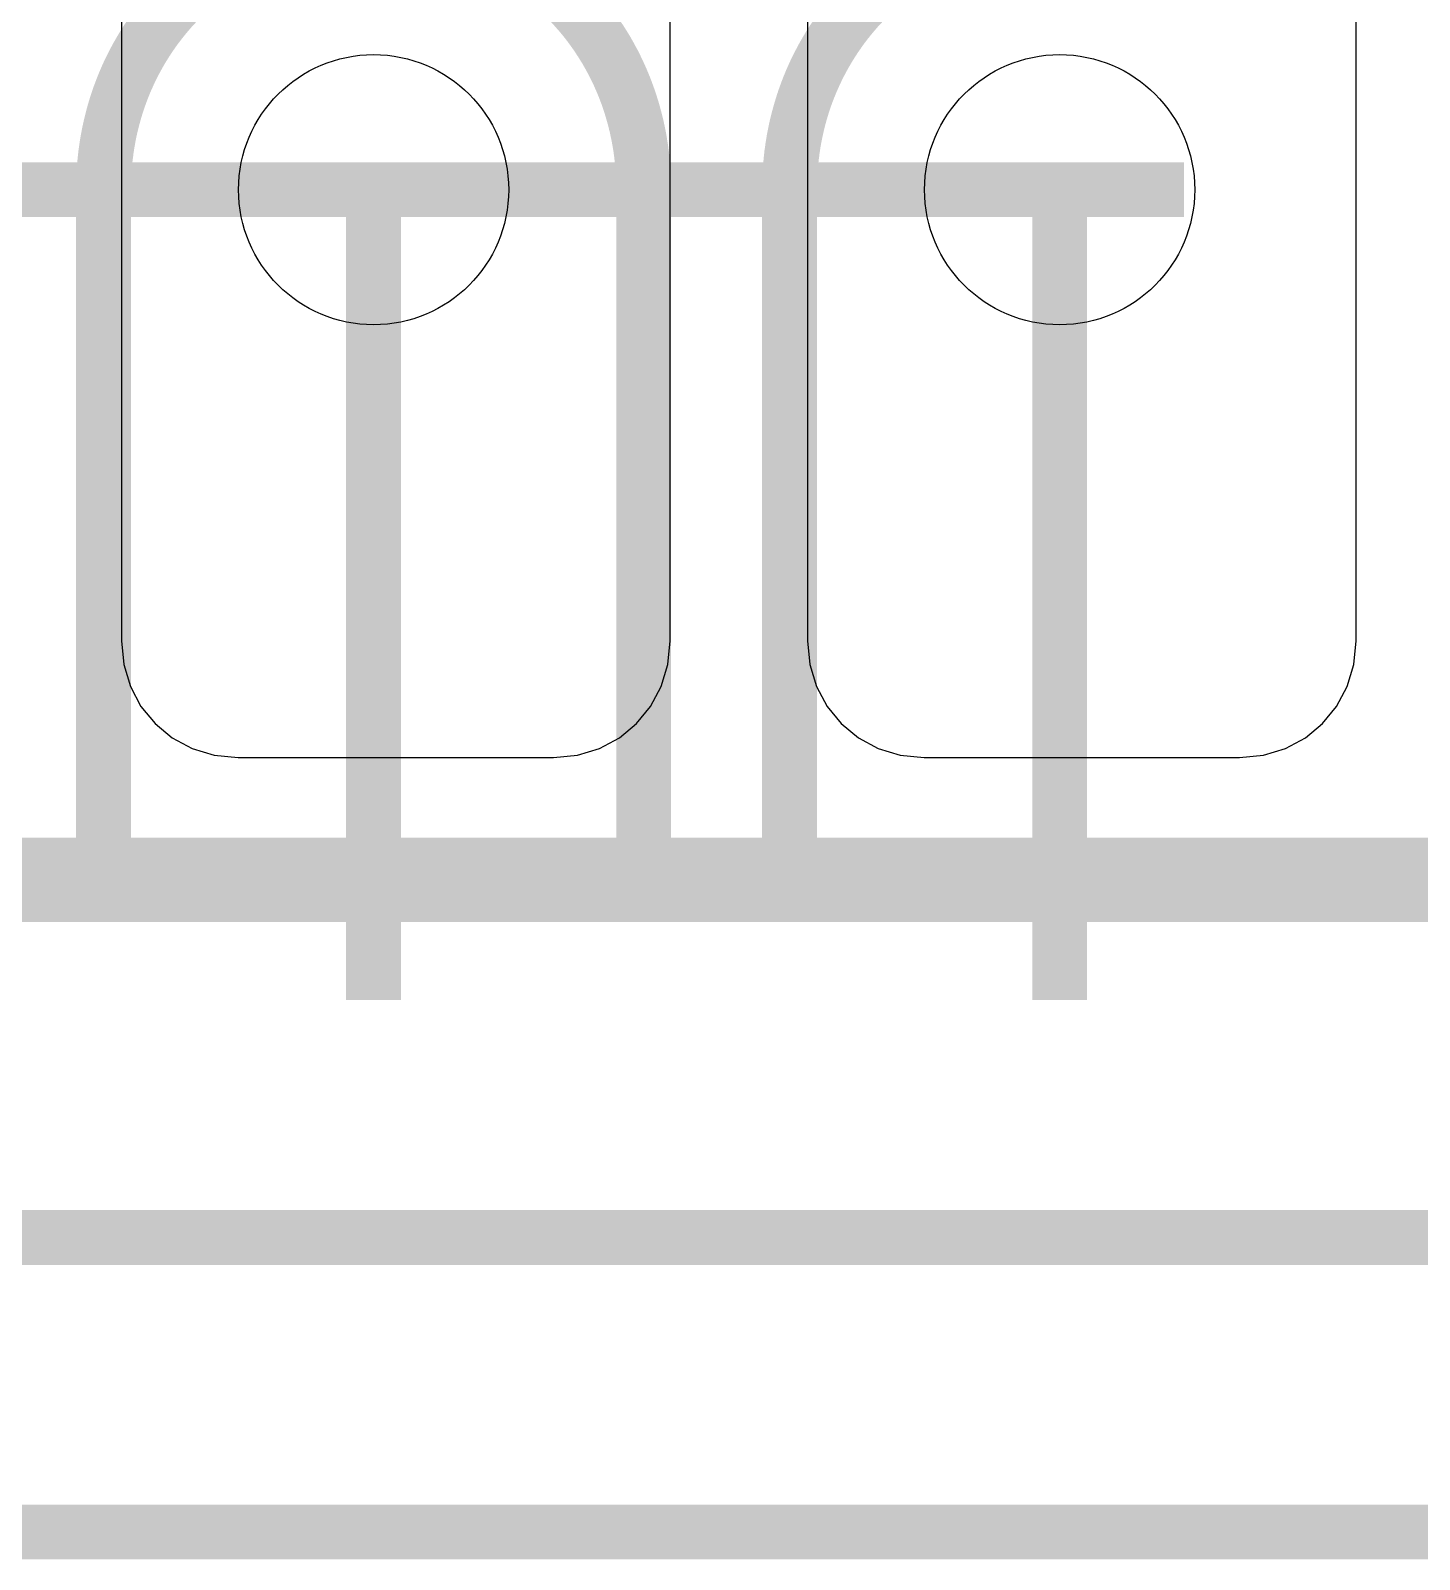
# Model space of a CAD drawing. Header units: inches. Extents: x 15 to 148, y 10 to 111.
# Drawn here: x 141.189 to 141.644, y 97.414 to 97.915 of the extents above; entities that cross this region are included whole.
import ezdxf

# ---------------------------------------------------------------- set-up
doc = ezdxf.new("R2010")
doc.units = ezdxf.units.IN
doc.header["$MEASUREMENT"] = 0
doc.layers.add('BLK_12AWG', color=7, linetype='Continuous')

# ---------------------------------------------------------------- blocks, each defined once
blk = doc.blocks.new('CEGHSD')
at = {"const_width": 0.008}
for points in [[(131.82463, 99.45609), (137.16355, 99.45609), (137.16355, 102.93247), (131.82463, 102.93247), (131.82463, 99.45609)], [(131.82463, 99.45609), (137.16355, 99.45609), (137.16355, 102.93247), (131.82463, 102.93247), (131.82463, 99.45609)], [(131.82463, 99.45609), (137.16355, 99.45609), (137.16355, 102.93247), (131.82463, 102.93247), (131.82463, 99.45609)], [(134.2616, 99.499), (136.3616, 99.499), (136.3616, 99.749), (134.2616, 99.749), (134.2616, 99.499)], [(134.2616, 99.499), (136.3616, 99.499), (136.3616, 99.749), (134.2616, 99.749), (134.2616, 99.499)], [(134.2616, 99.499), (136.3616, 99.499), (136.3616, 99.749), (134.2616, 99.749), (134.2616, 99.499)], [(136.01899, 99.65175), (136.01899, 99.65188), (136.01899, 99.65201), (136.01899, 99.65214), (136.01899, 99.65227), (136.019, 99.6524), (136.019, 99.65253), (136.019, 99.65265), (136.019, 99.65278), (136.01901, 99.65291), (136.01901, 99.65304), (136.01901, 99.65317), (136.01902, 99.6533), (136.01902, 99.65343), (136.01903, 99.65355), (136.01904, 99.65368), (136.01904, 99.65381), (136.01905, 99.65394), (136.01905, 99.65407), (136.01906, 99.65419), (136.01907, 99.65432), (136.01908, 99.65445), (136.01909, 99.65458), (136.01909, 99.6547), (136.0191, 99.65483), (136.01911, 99.65496), (136.01912, 99.65508), (136.01913, 99.65521), (136.01914, 99.65534), (136.01915, 99.65546), (136.01917, 99.65559), (136.01918, 99.65571), (136.01919, 99.65584), (136.0192, 99.65597), (136.01922, 99.65609), (136.01923, 99.65622), (136.01924, 99.65634), (136.01926, 99.65647), (136.01927, 99.65659), (136.01929, 99.65672), (136.0193, 99.65684), (136.01932, 99.65697), (136.01932, 99.65703), (136.01933, 99.65709), (136.01935, 99.65722), (136.01937, 99.65734), (136.01938, 99.65747), (136.0194, 99.65759), (136.01942, 99.65771), (136.01944, 99.65784), (136.01945, 99.65796), (136.01947, 99.65809), (136.01949, 99.65821), (136.01951, 99.65833), (136.01955, 99.65858), (136.01957, 99.6587), (136.01959, 99.65882), (136.01961, 99.65895), (136.01963, 99.65901), (136.01964, 99.65907), (136.01966, 99.65919), (136.01968, 99.65931), (136.01973, 99.65956), (136.01975, 99.65968), (136.01977, 99.6598), (136.0198, 99.65992), (136.01982, 99.66004), (136.01985, 99.66016), (136.01987, 99.66028), (136.0199, 99.6604), (136.01993, 99.66052), (136.01995, 99.66065), (136.01998, 99.66077), (136.02001, 99.66089), (136.02003, 99.66101), (136.02006, 99.66113), (136.02009, 99.66125), (136.02012, 99.66136), (136.02015, 99.66148), (136.02018, 99.6616), (136.02021, 99.66172), (136.02024, 99.66184), (136.02027, 99.66196), (136.0203, 99.66208), (136.02033, 99.6622), (136.02036, 99.66232), (136.02039, 99.66243), (136.02042, 99.66255), (136.02046, 99.66267), (136.02049, 99.66279), (136.02052, 99.6629), (136.02055, 99.66302), (136.02059, 99.66314), (136.02066, 99.66337), (136.02069, 99.66349), (136.02073, 99.66361), (136.02076, 99.66372), (136.0208, 99.66384), (136.02083, 99.66395), (136.02087, 99.66407), (136.02091, 99.66419), (136.02094, 99.6643), (136.02098, 99.66442), (136.02102, 99.66453), (136.02106, 99.66465), (136.0211, 99.66476), (136.02114, 99.66488), (136.02117, 99.66499), (136.02121, 99.66511), (136.02125, 99.66522), (136.02129, 99.66533), (136.02133, 99.66545), (136.02138, 99.66556), (136.02142, 99.66567), (136.02146, 99.66579), (136.0215, 99.6659), (136.02154, 99.66601), (136.02159, 99.66613), (136.02163, 99.66624), (136.02167, 99.66635), (136.02171, 99.66646), (136.02176, 99.66658), (136.0218, 99.66669), (136.02185, 99.6668), (136.02189, 99.66691), (136.02194, 99.66702), (136.02198, 99.66713), (136.02203, 99.66724), (136.02207, 99.66735), (136.02212, 99.66746), (136.02217, 99.66758), (136.02221, 99.66769), (136.02226, 99.6678), (136.02231, 99.66791), (136.02236, 99.66801), (136.02241, 99.66812), (136.02246, 99.66823), (136.0225, 99.66834), (136.02255, 99.66845), (136.0226, 99.66856), (136.02265, 99.66867), (136.0227, 99.66878), (136.02275, 99.66889), (136.0228, 99.66899), (136.02286, 99.6691), (136.02291, 99.66921), (136.02296, 99.66932), (136.02301, 99.66942), (136.02306, 99.66953), (136.02312, 99.66964), (136.02317, 99.66974), (136.02322, 99.66985), (136.02328, 99.66996), (136.02333, 99.67006), (136.02339, 99.67017), (136.02344, 99.67027), (136.0235, 99.67038), (136.02355, 99.67048), (136.02361, 99.67059), (136.02366, 99.67069), (136.02372, 99.6708), (136.02377, 99.6709), (136.02383, 99.67101), (136.02389, 99.67111), (136.02395, 99.67121), (136.024, 99.67132), (136.02406, 99.67142), (136.02412, 99.67152), (136.02418, 99.67163), (136.02424, 99.67173), (136.0243, 99.67183), (136.02436, 99.67194), (136.02448, 99.67214), (136.02454, 99.67224), (136.0246, 99.67234), (136.02466, 99.67244), (136.02472, 99.67254), (136.02478, 99.67265), (136.02484, 99.67275), (136.02491, 99.67285), (136.02497, 99.67295), (136.02503, 99.67305), (136.02509, 99.67315), (136.02516, 99.67325), (136.02522, 99.67335), (136.02528, 99.67345), (136.02535, 99.67354), (136.02541, 99.67364), (136.02548, 99.67374), (136.02561, 99.67394), (136.02574, 99.67413), (136.02587, 99.67433), (136.02594, 99.67443), (136.02601, 99.67452), (136.02607, 99.67462), (136.02614, 99.67471), (136.02621, 99.67481), (136.02628, 99.67491), (136.02642, 99.6751), (136.02655, 99.67529), (136.02662, 99.67538), (136.02669, 99.67548), (136.02676, 99.67557), (136.02684, 99.67567), (136.02691, 99.67576), (136.02698, 99.67585), (136.02705, 99.67595), (136.02712, 99.67604), (136.02719, 99.67613), (136.02726, 99.67623), (136.02734, 99.67632), (136.02741, 99.67641), (136.02748, 99.6765), (136.02756, 99.67659), (136.02763, 99.67669), (136.0277, 99.67678), (136.02778, 99.67687), (136.02785, 99.67696), (136.02793, 99.67705), (136.028, 99.67714), (136.02808, 99.67723), (136.02815, 99.67732), (136.02823, 99.67741), (136.0283, 99.6775), (136.02838, 99.67759), (136.02846, 99.67768), (136.02853, 99.67777), (136.02861, 99.67785), (136.02869, 99.67794), (136.02876, 99.67803), (136.02884, 99.67812), (136.02892, 99.67821), (136.029, 99.67829), (136.02908, 99.67838), (136.02916, 99.67847), (136.02924, 99.67855), (136.02932, 99.67864), (136.0294, 99.67873), (136.02948, 99.67881), (136.02956, 99.6789), (136.02964, 99.67898)], [(136.01899, 99.65175), (136.01899, 99.65188), (136.01899, 99.65201), (136.01899, 99.65214), (136.01899, 99.65227), (136.019, 99.6524), (136.019, 99.65253), (136.019, 99.65265), (136.019, 99.65278), (136.01901, 99.65291), (136.01901, 99.65304), (136.01901, 99.65317), (136.01902, 99.6533), (136.01902, 99.65343), (136.01903, 99.65355), (136.01904, 99.65368), (136.01904, 99.65381), (136.01905, 99.65394), (136.01905, 99.65407), (136.01906, 99.65419), (136.01907, 99.65432), (136.01908, 99.65445), (136.01909, 99.65458), (136.01909, 99.6547), (136.0191, 99.65483), (136.01911, 99.65496), (136.01912, 99.65508), (136.01913, 99.65521), (136.01914, 99.65534), (136.01915, 99.65546), (136.01917, 99.65559), (136.01918, 99.65571), (136.01919, 99.65584), (136.0192, 99.65597), (136.01922, 99.65609), (136.01923, 99.65622), (136.01924, 99.65634), (136.01926, 99.65647), (136.01927, 99.65659), (136.01929, 99.65672), (136.0193, 99.65684), (136.01932, 99.65697), (136.01932, 99.65703), (136.01933, 99.65709), (136.01935, 99.65722), (136.01937, 99.65734), (136.01938, 99.65747), (136.0194, 99.65759), (136.01942, 99.65771), (136.01944, 99.65784), (136.01945, 99.65796), (136.01947, 99.65809), (136.01949, 99.65821), (136.01951, 99.65833), (136.01955, 99.65858), (136.01957, 99.6587), (136.01959, 99.65882), (136.01961, 99.65895), (136.01963, 99.65901), (136.01964, 99.65907), (136.01966, 99.65919), (136.01968, 99.65931), (136.01973, 99.65956), (136.01975, 99.65968), (136.01977, 99.6598), (136.0198, 99.65992), (136.01982, 99.66004), (136.01985, 99.66016), (136.01987, 99.66028), (136.0199, 99.6604), (136.01993, 99.66052), (136.01995, 99.66065), (136.01998, 99.66077), (136.02001, 99.66089), (136.02003, 99.66101), (136.02006, 99.66113), (136.02009, 99.66125), (136.02012, 99.66136), (136.02015, 99.66148), (136.02018, 99.6616), (136.02021, 99.66172), (136.02024, 99.66184), (136.02027, 99.66196), (136.0203, 99.66208), (136.02033, 99.6622), (136.02036, 99.66232), (136.02039, 99.66243), (136.02042, 99.66255), (136.02046, 99.66267), (136.02049, 99.66279), (136.02052, 99.6629), (136.02055, 99.66302), (136.02059, 99.66314), (136.02066, 99.66337), (136.02069, 99.66349), (136.02073, 99.66361), (136.02076, 99.66372), (136.0208, 99.66384), (136.02083, 99.66395), (136.02087, 99.66407), (136.02091, 99.66419), (136.02094, 99.6643), (136.02098, 99.66442), (136.02102, 99.66453), (136.02106, 99.66465), (136.0211, 99.66476), (136.02114, 99.66488), (136.02117, 99.66499), (136.02121, 99.66511), (136.02125, 99.66522), (136.02129, 99.66533), (136.02133, 99.66545), (136.02138, 99.66556), (136.02142, 99.66567), (136.02146, 99.66579), (136.0215, 99.6659), (136.02154, 99.66601), (136.02159, 99.66613), (136.02163, 99.66624), (136.02167, 99.66635), (136.02171, 99.66646), (136.02176, 99.66658), (136.0218, 99.66669), (136.02185, 99.6668), (136.02189, 99.66691), (136.02194, 99.66702), (136.02198, 99.66713), (136.02203, 99.66724), (136.02207, 99.66735), (136.02212, 99.66746), (136.02217, 99.66758), (136.02221, 99.66769), (136.02226, 99.6678), (136.02231, 99.66791), (136.02236, 99.66801), (136.02241, 99.66812), (136.02246, 99.66823), (136.0225, 99.66834), (136.02255, 99.66845), (136.0226, 99.66856), (136.02265, 99.66867), (136.0227, 99.66878), (136.02275, 99.66889), (136.0228, 99.66899), (136.02286, 99.6691), (136.02291, 99.66921), (136.02296, 99.66932), (136.02301, 99.66942), (136.02306, 99.66953), (136.02312, 99.66964), (136.02317, 99.66974), (136.02322, 99.66985), (136.02328, 99.66996), (136.02333, 99.67006), (136.02339, 99.67017), (136.02344, 99.67027), (136.0235, 99.67038), (136.02355, 99.67048), (136.02361, 99.67059), (136.02366, 99.67069), (136.02372, 99.6708), (136.02377, 99.6709), (136.02383, 99.67101), (136.02389, 99.67111), (136.02395, 99.67121), (136.024, 99.67132), (136.02406, 99.67142), (136.02412, 99.67152), (136.02418, 99.67163), (136.02424, 99.67173), (136.0243, 99.67183), (136.02436, 99.67194), (136.02448, 99.67214), (136.02454, 99.67224), (136.0246, 99.67234), (136.02466, 99.67244), (136.02472, 99.67254), (136.02478, 99.67265), (136.02484, 99.67275), (136.02491, 99.67285), (136.02497, 99.67295), (136.02503, 99.67305), (136.02509, 99.67315), (136.02516, 99.67325), (136.02522, 99.67335), (136.02528, 99.67345), (136.02535, 99.67354), (136.02541, 99.67364), (136.02548, 99.67374), (136.02561, 99.67394), (136.02574, 99.67413), (136.02587, 99.67433), (136.02594, 99.67443), (136.02601, 99.67452), (136.02607, 99.67462), (136.02614, 99.67471), (136.02621, 99.67481), (136.02628, 99.67491), (136.02642, 99.6751), (136.02655, 99.67529), (136.02662, 99.67538), (136.02669, 99.67548), (136.02676, 99.67557), (136.02684, 99.67567), (136.02691, 99.67576), (136.02698, 99.67585), (136.02705, 99.67595), (136.02712, 99.67604), (136.02719, 99.67613), (136.02726, 99.67623), (136.02734, 99.67632), (136.02741, 99.67641), (136.02748, 99.6765), (136.02756, 99.67659), (136.02763, 99.67669), (136.0277, 99.67678), (136.02778, 99.67687), (136.02785, 99.67696), (136.02793, 99.67705), (136.028, 99.67714), (136.02808, 99.67723), (136.02815, 99.67732), (136.02823, 99.67741), (136.0283, 99.6775), (136.02838, 99.67759), (136.02846, 99.67768), (136.02853, 99.67777), (136.02861, 99.67785), (136.02869, 99.67794), (136.02876, 99.67803), (136.02884, 99.67812), (136.02892, 99.67821), (136.029, 99.67829), (136.02908, 99.67838), (136.02916, 99.67847), (136.02924, 99.67855), (136.02932, 99.67864), (136.0294, 99.67873), (136.02948, 99.67881), (136.02956, 99.6789), (136.02964, 99.67898)], [(136.01899, 99.65175), (136.01899, 99.65188), (136.01899, 99.65201), (136.01899, 99.65214), (136.01899, 99.65227), (136.019, 99.6524), (136.019, 99.65253), (136.019, 99.65265), (136.019, 99.65278), (136.01901, 99.65291), (136.01901, 99.65304), (136.01901, 99.65317), (136.01902, 99.6533), (136.01902, 99.65343), (136.01903, 99.65355), (136.01904, 99.65368), (136.01904, 99.65381), (136.01905, 99.65394), (136.01905, 99.65407), (136.01906, 99.65419), (136.01907, 99.65432), (136.01908, 99.65445), (136.01909, 99.65458), (136.01909, 99.6547), (136.0191, 99.65483), (136.01911, 99.65496), (136.01912, 99.65508), (136.01913, 99.65521), (136.01914, 99.65534), (136.01915, 99.65546), (136.01917, 99.65559), (136.01918, 99.65571), (136.01919, 99.65584), (136.0192, 99.65597), (136.01922, 99.65609), (136.01923, 99.65622), (136.01924, 99.65634), (136.01926, 99.65647), (136.01927, 99.65659), (136.01929, 99.65672), (136.0193, 99.65684), (136.01932, 99.65697), (136.01932, 99.65703), (136.01933, 99.65709), (136.01935, 99.65722), (136.01937, 99.65734), (136.01938, 99.65747), (136.0194, 99.65759), (136.01942, 99.65771), (136.01944, 99.65784), (136.01945, 99.65796), (136.01947, 99.65809), (136.01949, 99.65821), (136.01951, 99.65833), (136.01955, 99.65858), (136.01957, 99.6587), (136.01959, 99.65882), (136.01961, 99.65895), (136.01963, 99.65901), (136.01964, 99.65907), (136.01966, 99.65919), (136.01968, 99.65931), (136.01973, 99.65956), (136.01975, 99.65968), (136.01977, 99.6598), (136.0198, 99.65992), (136.01982, 99.66004), (136.01985, 99.66016), (136.01987, 99.66028), (136.0199, 99.6604), (136.01993, 99.66052), (136.01995, 99.66065), (136.01998, 99.66077), (136.02001, 99.66089), (136.02003, 99.66101), (136.02006, 99.66113), (136.02009, 99.66125), (136.02012, 99.66136), (136.02015, 99.66148), (136.02018, 99.6616), (136.02021, 99.66172), (136.02024, 99.66184), (136.02027, 99.66196), (136.0203, 99.66208), (136.02033, 99.6622), (136.02036, 99.66232), (136.02039, 99.66243), (136.02042, 99.66255), (136.02046, 99.66267), (136.02049, 99.66279), (136.02052, 99.6629), (136.02055, 99.66302), (136.02059, 99.66314), (136.02066, 99.66337), (136.02069, 99.66349), (136.02073, 99.66361), (136.02076, 99.66372), (136.0208, 99.66384), (136.02083, 99.66395), (136.02087, 99.66407), (136.02091, 99.66419), (136.02094, 99.6643), (136.02098, 99.66442), (136.02102, 99.66453), (136.02106, 99.66465), (136.0211, 99.66476), (136.02114, 99.66488), (136.02117, 99.66499), (136.02121, 99.66511), (136.02125, 99.66522), (136.02129, 99.66533), (136.02133, 99.66545), (136.02138, 99.66556), (136.02142, 99.66567), (136.02146, 99.66579), (136.0215, 99.6659), (136.02154, 99.66601), (136.02159, 99.66613), (136.02163, 99.66624), (136.02167, 99.66635), (136.02171, 99.66646), (136.02176, 99.66658), (136.0218, 99.66669), (136.02185, 99.6668), (136.02189, 99.66691), (136.02194, 99.66702), (136.02198, 99.66713), (136.02203, 99.66724), (136.02207, 99.66735), (136.02212, 99.66746), (136.02217, 99.66758), (136.02221, 99.66769), (136.02226, 99.6678), (136.02231, 99.66791), (136.02236, 99.66801), (136.02241, 99.66812), (136.02246, 99.66823), (136.0225, 99.66834), (136.02255, 99.66845), (136.0226, 99.66856), (136.02265, 99.66867), (136.0227, 99.66878), (136.02275, 99.66889), (136.0228, 99.66899), (136.02286, 99.6691), (136.02291, 99.66921), (136.02296, 99.66932), (136.02301, 99.66942), (136.02306, 99.66953), (136.02312, 99.66964), (136.02317, 99.66974), (136.02322, 99.66985), (136.02328, 99.66996), (136.02333, 99.67006), (136.02339, 99.67017), (136.02344, 99.67027), (136.0235, 99.67038), (136.02355, 99.67048), (136.02361, 99.67059), (136.02366, 99.67069), (136.02372, 99.6708), (136.02377, 99.6709), (136.02383, 99.67101), (136.02389, 99.67111), (136.02395, 99.67121), (136.024, 99.67132), (136.02406, 99.67142), (136.02412, 99.67152), (136.02418, 99.67163), (136.02424, 99.67173), (136.0243, 99.67183), (136.02436, 99.67194), (136.02448, 99.67214), (136.02454, 99.67224), (136.0246, 99.67234), (136.02466, 99.67244), (136.02472, 99.67254), (136.02478, 99.67265), (136.02484, 99.67275), (136.02491, 99.67285), (136.02497, 99.67295), (136.02503, 99.67305), (136.02509, 99.67315), (136.02516, 99.67325), (136.02522, 99.67335), (136.02528, 99.67345), (136.02535, 99.67354), (136.02541, 99.67364), (136.02548, 99.67374), (136.02561, 99.67394), (136.02574, 99.67413), (136.02587, 99.67433), (136.02594, 99.67443), (136.02601, 99.67452), (136.02607, 99.67462), (136.02614, 99.67471), (136.02621, 99.67481), (136.02628, 99.67491), (136.02642, 99.6751), (136.02655, 99.67529), (136.02662, 99.67538), (136.02669, 99.67548), (136.02676, 99.67557), (136.02684, 99.67567), (136.02691, 99.67576), (136.02698, 99.67585), (136.02705, 99.67595), (136.02712, 99.67604), (136.02719, 99.67613), (136.02726, 99.67623), (136.02734, 99.67632), (136.02741, 99.67641), (136.02748, 99.6765), (136.02756, 99.67659), (136.02763, 99.67669), (136.0277, 99.67678), (136.02778, 99.67687), (136.02785, 99.67696), (136.02793, 99.67705), (136.028, 99.67714), (136.02808, 99.67723), (136.02815, 99.67732), (136.02823, 99.67741), (136.0283, 99.6775), (136.02838, 99.67759), (136.02846, 99.67768), (136.02853, 99.67777), (136.02861, 99.67785), (136.02869, 99.67794), (136.02876, 99.67803), (136.02884, 99.67812), (136.02892, 99.67821), (136.029, 99.67829), (136.02908, 99.67838), (136.02916, 99.67847), (136.02924, 99.67855), (136.02932, 99.67864), (136.0294, 99.67873), (136.02948, 99.67881), (136.02956, 99.6789), (136.02964, 99.67898)], [(136.09773, 99.65175), (136.09773, 99.65188), (136.09773, 99.65201), (136.09773, 99.65214), (136.09773, 99.65227), (136.09773, 99.6524), (136.09772, 99.65253), (136.09772, 99.65265), (136.09772, 99.65278), (136.09772, 99.65291), (136.09771, 99.65304), (136.09771, 99.65317), (136.0977, 99.6533), (136.0977, 99.65343), (136.09769, 99.65355), (136.09769, 99.65368), (136.09768, 99.65381), (136.09768, 99.65394), (136.09767, 99.65407), (136.09766, 99.65419), (136.09765, 99.65432), (136.09765, 99.65445), (136.09764, 99.65458), (136.09763, 99.6547), (136.09762, 99.65483), (136.09761, 99.65496), (136.0976, 99.65508), (136.09759, 99.65521), (136.09758, 99.65534), (136.09757, 99.65546), (136.09756, 99.65559), (136.09754, 99.65571), (136.09753, 99.65584), (136.09752, 99.65597), (136.09751, 99.65609), (136.09749, 99.65622), (136.09748, 99.65634), (136.09747, 99.65647), (136.09745, 99.65659), (136.09744, 99.65672), (136.09742, 99.65684), (136.09741, 99.65697), (136.0974, 99.65703), (136.09739, 99.65709), (136.09737, 99.65722), (136.09736, 99.65734), (136.09734, 99.65747), (136.09732, 99.65759), (136.09731, 99.65771), (136.09729, 99.65784), (136.09727, 99.65796), (136.09725, 99.65809), (136.09723, 99.65821), (136.09721, 99.65833), (136.09717, 99.65858), (136.09715, 99.6587), (136.09713, 99.65882), (136.09711, 99.65895), (136.0971, 99.65901), (136.09709, 99.65907), (136.09706, 99.65919), (136.09704, 99.65931), (136.097, 99.65956), (136.09697, 99.65968), (136.09695, 99.6598), (136.09692, 99.65992), (136.0969, 99.66004), (136.09687, 99.66016), (136.09685, 99.66028), (136.09682, 99.6604), (136.0968, 99.66052), (136.09677, 99.66065), (136.09674, 99.66077), (136.09672, 99.66089), (136.09669, 99.66101), (136.09666, 99.66113), (136.09663, 99.66125), (136.0966, 99.66136), (136.09658, 99.66148), (136.09655, 99.6616), (136.09652, 99.66172), (136.09649, 99.66184), (136.09646, 99.66196), (136.09643, 99.66208), (136.09639, 99.6622), (136.09636, 99.66232), (136.09633, 99.66243), (136.0963, 99.66255), (136.09627, 99.66267), (136.09623, 99.66279), (136.0962, 99.6629), (136.09617, 99.66302), (136.09613, 99.66314), (136.09607, 99.66337), (136.09603, 99.66349), (136.096, 99.66361), (136.09596, 99.66372), (136.09592, 99.66384), (136.09589, 99.66395), (136.09585, 99.66407), (136.09582, 99.66419), (136.09578, 99.6643), (136.09574, 99.66442), (136.0957, 99.66453), (136.09566, 99.66465), (136.09563, 99.66476), (136.09559, 99.66488), (136.09555, 99.66499), (136.09551, 99.66511), (136.09547, 99.66522), (136.09543, 99.66533), (136.09539, 99.66545), (136.09535, 99.66556), (136.09531, 99.66567), (136.09526, 99.66579), (136.09522, 99.6659), (136.09518, 99.66601), (136.09514, 99.66613), (136.09509, 99.66624), (136.09505, 99.66635), (136.09501, 99.66646), (136.09496, 99.66658), (136.09492, 99.66669), (136.09488, 99.6668), (136.09483, 99.66691), (136.09479, 99.66702), (136.09474, 99.66713), (136.09469, 99.66724), (136.09465, 99.66735), (136.0946, 99.66746), (136.09455, 99.66758), (136.09451, 99.66769), (136.09446, 99.6678), (136.09441, 99.66791), (136.09436, 99.66801), (136.09432, 99.66812), (136.09427, 99.66823), (136.09422, 99.66834), (136.09417, 99.66845), (136.09412, 99.66856), (136.09407, 99.66867), (136.09402, 99.66878), (136.09397, 99.66889), (136.09392, 99.66899), (136.09387, 99.6691), (136.09381, 99.66921), (136.09376, 99.66932), (136.09371, 99.66942), (136.09366, 99.66953), (136.09361, 99.66964), (136.09355, 99.66974), (136.0935, 99.66985), (136.09345, 99.66996), (136.09339, 99.67006), (136.09334, 99.67017), (136.09328, 99.67027), (136.09323, 99.67038), (136.09317, 99.67048), (136.09312, 99.67059), (136.09306, 99.67069), (136.093, 99.6708), (136.09295, 99.6709), (136.09289, 99.67101), (136.09283, 99.67111), (136.09278, 99.67121), (136.09272, 99.67132), (136.09266, 99.67142), (136.0926, 99.67152), (136.09254, 99.67163), (136.09248, 99.67173), (136.09243, 99.67183), (136.09237, 99.67194), (136.09225, 99.67214), (136.09219, 99.67224), (136.09213, 99.67234), (136.09206, 99.67244), (136.092, 99.67254), (136.09194, 99.67265), (136.09188, 99.67275), (136.09182, 99.67285), (136.09175, 99.67295), (136.09169, 99.67305), (136.09163, 99.67315), (136.09157, 99.67325), (136.0915, 99.67335), (136.09144, 99.67345), (136.09137, 99.67354), (136.09131, 99.67364), (136.09124, 99.67374), (136.09111, 99.67394), (136.09098, 99.67413), (136.09085, 99.67433), (136.09078, 99.67443), (136.09072, 99.67452), (136.09065, 99.67462), (136.09058, 99.67471), (136.09051, 99.67481), (136.09044, 99.67491), (136.09031, 99.6751), (136.09017, 99.67529), (136.0901, 99.67538), (136.09003, 99.67548), (136.08996, 99.67557), (136.08989, 99.67567), (136.08982, 99.67576), (136.08975, 99.67585), (136.08967, 99.67595), (136.0896, 99.67604), (136.08953, 99.67613), (136.08946, 99.67623), (136.08939, 99.67632), (136.08931, 99.67641), (136.08924, 99.6765), (136.08917, 99.67659), (136.08909, 99.67669), (136.08902, 99.67678), (136.08895, 99.67687), (136.08887, 99.67696), (136.0888, 99.67705), (136.08872, 99.67714), (136.08865, 99.67723), (136.08857, 99.67732), (136.0885, 99.67741), (136.08842, 99.6775), (136.08834, 99.67759), (136.08827, 99.67768), (136.08819, 99.67777), (136.08811, 99.67785), (136.08804, 99.67794), (136.08796, 99.67803), (136.08788, 99.67812), (136.0878, 99.67821), (136.08772, 99.67829), (136.08764, 99.67838), (136.08757, 99.67847), (136.08749, 99.67855), (136.08741, 99.67864), (136.08733, 99.67873), (136.08725, 99.67881), (136.08717, 99.6789), (136.08709, 99.67898)], [(136.09773, 99.65175), (136.09773, 99.65188), (136.09773, 99.65201), (136.09773, 99.65214), (136.09773, 99.65227), (136.09773, 99.6524), (136.09772, 99.65253), (136.09772, 99.65265), (136.09772, 99.65278), (136.09772, 99.65291), (136.09771, 99.65304), (136.09771, 99.65317), (136.0977, 99.6533), (136.0977, 99.65343), (136.09769, 99.65355), (136.09769, 99.65368), (136.09768, 99.65381), (136.09768, 99.65394), (136.09767, 99.65407), (136.09766, 99.65419), (136.09765, 99.65432), (136.09765, 99.65445), (136.09764, 99.65458), (136.09763, 99.6547), (136.09762, 99.65483), (136.09761, 99.65496), (136.0976, 99.65508), (136.09759, 99.65521), (136.09758, 99.65534), (136.09757, 99.65546), (136.09756, 99.65559), (136.09754, 99.65571), (136.09753, 99.65584), (136.09752, 99.65597), (136.09751, 99.65609), (136.09749, 99.65622), (136.09748, 99.65634), (136.09747, 99.65647), (136.09745, 99.65659), (136.09744, 99.65672), (136.09742, 99.65684), (136.09741, 99.65697), (136.0974, 99.65703), (136.09739, 99.65709), (136.09737, 99.65722), (136.09736, 99.65734), (136.09734, 99.65747), (136.09732, 99.65759), (136.09731, 99.65771), (136.09729, 99.65784), (136.09727, 99.65796), (136.09725, 99.65809), (136.09723, 99.65821), (136.09721, 99.65833), (136.09717, 99.65858), (136.09715, 99.6587), (136.09713, 99.65882), (136.09711, 99.65895), (136.0971, 99.65901), (136.09709, 99.65907), (136.09706, 99.65919), (136.09704, 99.65931), (136.097, 99.65956), (136.09697, 99.65968), (136.09695, 99.6598), (136.09692, 99.65992), (136.0969, 99.66004), (136.09687, 99.66016), (136.09685, 99.66028), (136.09682, 99.6604), (136.0968, 99.66052), (136.09677, 99.66065), (136.09674, 99.66077), (136.09672, 99.66089), (136.09669, 99.66101), (136.09666, 99.66113), (136.09663, 99.66125), (136.0966, 99.66136), (136.09658, 99.66148), (136.09655, 99.6616), (136.09652, 99.66172), (136.09649, 99.66184), (136.09646, 99.66196), (136.09643, 99.66208), (136.09639, 99.6622), (136.09636, 99.66232), (136.09633, 99.66243), (136.0963, 99.66255), (136.09627, 99.66267), (136.09623, 99.66279), (136.0962, 99.6629), (136.09617, 99.66302), (136.09613, 99.66314), (136.09607, 99.66337), (136.09603, 99.66349), (136.096, 99.66361), (136.09596, 99.66372), (136.09592, 99.66384), (136.09589, 99.66395), (136.09585, 99.66407), (136.09582, 99.66419), (136.09578, 99.6643), (136.09574, 99.66442), (136.0957, 99.66453), (136.09566, 99.66465), (136.09563, 99.66476), (136.09559, 99.66488), (136.09555, 99.66499), (136.09551, 99.66511), (136.09547, 99.66522), (136.09543, 99.66533), (136.09539, 99.66545), (136.09535, 99.66556), (136.09531, 99.66567), (136.09526, 99.66579), (136.09522, 99.6659), (136.09518, 99.66601), (136.09514, 99.66613), (136.09509, 99.66624), (136.09505, 99.66635), (136.09501, 99.66646), (136.09496, 99.66658), (136.09492, 99.66669), (136.09488, 99.6668), (136.09483, 99.66691), (136.09479, 99.66702), (136.09474, 99.66713), (136.09469, 99.66724), (136.09465, 99.66735), (136.0946, 99.66746), (136.09455, 99.66758), (136.09451, 99.66769), (136.09446, 99.6678), (136.09441, 99.66791), (136.09436, 99.66801), (136.09432, 99.66812), (136.09427, 99.66823), (136.09422, 99.66834), (136.09417, 99.66845), (136.09412, 99.66856), (136.09407, 99.66867), (136.09402, 99.66878), (136.09397, 99.66889), (136.09392, 99.66899), (136.09387, 99.6691), (136.09381, 99.66921), (136.09376, 99.66932), (136.09371, 99.66942), (136.09366, 99.66953), (136.09361, 99.66964), (136.09355, 99.66974), (136.0935, 99.66985), (136.09345, 99.66996), (136.09339, 99.67006), (136.09334, 99.67017), (136.09328, 99.67027), (136.09323, 99.67038), (136.09317, 99.67048), (136.09312, 99.67059), (136.09306, 99.67069), (136.093, 99.6708), (136.09295, 99.6709), (136.09289, 99.67101), (136.09283, 99.67111), (136.09278, 99.67121), (136.09272, 99.67132), (136.09266, 99.67142), (136.0926, 99.67152), (136.09254, 99.67163), (136.09248, 99.67173), (136.09243, 99.67183), (136.09237, 99.67194), (136.09225, 99.67214), (136.09219, 99.67224), (136.09213, 99.67234), (136.09206, 99.67244), (136.092, 99.67254), (136.09194, 99.67265), (136.09188, 99.67275), (136.09182, 99.67285), (136.09175, 99.67295), (136.09169, 99.67305), (136.09163, 99.67315), (136.09157, 99.67325), (136.0915, 99.67335), (136.09144, 99.67345), (136.09137, 99.67354), (136.09131, 99.67364), (136.09124, 99.67374), (136.09111, 99.67394), (136.09098, 99.67413), (136.09085, 99.67433), (136.09078, 99.67443), (136.09072, 99.67452), (136.09065, 99.67462), (136.09058, 99.67471), (136.09051, 99.67481), (136.09044, 99.67491), (136.09031, 99.6751), (136.09017, 99.67529), (136.0901, 99.67538), (136.09003, 99.67548), (136.08996, 99.67557), (136.08989, 99.67567), (136.08982, 99.67576), (136.08975, 99.67585), (136.08967, 99.67595), (136.0896, 99.67604), (136.08953, 99.67613), (136.08946, 99.67623), (136.08939, 99.67632), (136.08931, 99.67641), (136.08924, 99.6765), (136.08917, 99.67659), (136.08909, 99.67669), (136.08902, 99.67678), (136.08895, 99.67687), (136.08887, 99.67696), (136.0888, 99.67705), (136.08872, 99.67714), (136.08865, 99.67723), (136.08857, 99.67732), (136.0885, 99.67741), (136.08842, 99.6775), (136.08834, 99.67759), (136.08827, 99.67768), (136.08819, 99.67777), (136.08811, 99.67785), (136.08804, 99.67794), (136.08796, 99.67803), (136.08788, 99.67812), (136.0878, 99.67821), (136.08772, 99.67829), (136.08764, 99.67838), (136.08757, 99.67847), (136.08749, 99.67855), (136.08741, 99.67864), (136.08733, 99.67873), (136.08725, 99.67881), (136.08717, 99.6789), (136.08709, 99.67898)], [(136.09773, 99.65175), (136.09773, 99.65188), (136.09773, 99.65201), (136.09773, 99.65214), (136.09773, 99.65227), (136.09773, 99.6524), (136.09772, 99.65253), (136.09772, 99.65265), (136.09772, 99.65278), (136.09772, 99.65291), (136.09771, 99.65304), (136.09771, 99.65317), (136.0977, 99.6533), (136.0977, 99.65343), (136.09769, 99.65355), (136.09769, 99.65368), (136.09768, 99.65381), (136.09768, 99.65394), (136.09767, 99.65407), (136.09766, 99.65419), (136.09765, 99.65432), (136.09765, 99.65445), (136.09764, 99.65458), (136.09763, 99.6547), (136.09762, 99.65483), (136.09761, 99.65496), (136.0976, 99.65508), (136.09759, 99.65521), (136.09758, 99.65534), (136.09757, 99.65546), (136.09756, 99.65559), (136.09754, 99.65571), (136.09753, 99.65584), (136.09752, 99.65597), (136.09751, 99.65609), (136.09749, 99.65622), (136.09748, 99.65634), (136.09747, 99.65647), (136.09745, 99.65659), (136.09744, 99.65672), (136.09742, 99.65684), (136.09741, 99.65697), (136.0974, 99.65703), (136.09739, 99.65709), (136.09737, 99.65722), (136.09736, 99.65734), (136.09734, 99.65747), (136.09732, 99.65759), (136.09731, 99.65771), (136.09729, 99.65784), (136.09727, 99.65796), (136.09725, 99.65809), (136.09723, 99.65821), (136.09721, 99.65833), (136.09717, 99.65858), (136.09715, 99.6587), (136.09713, 99.65882), (136.09711, 99.65895), (136.0971, 99.65901), (136.09709, 99.65907), (136.09706, 99.65919), (136.09704, 99.65931), (136.097, 99.65956), (136.09697, 99.65968), (136.09695, 99.6598), (136.09692, 99.65992), (136.0969, 99.66004), (136.09687, 99.66016), (136.09685, 99.66028), (136.09682, 99.6604), (136.0968, 99.66052), (136.09677, 99.66065), (136.09674, 99.66077), (136.09672, 99.66089), (136.09669, 99.66101), (136.09666, 99.66113), (136.09663, 99.66125), (136.0966, 99.66136), (136.09658, 99.66148), (136.09655, 99.6616), (136.09652, 99.66172), (136.09649, 99.66184), (136.09646, 99.66196), (136.09643, 99.66208), (136.09639, 99.6622), (136.09636, 99.66232), (136.09633, 99.66243), (136.0963, 99.66255), (136.09627, 99.66267), (136.09623, 99.66279), (136.0962, 99.6629), (136.09617, 99.66302), (136.09613, 99.66314), (136.09607, 99.66337), (136.09603, 99.66349), (136.096, 99.66361), (136.09596, 99.66372), (136.09592, 99.66384), (136.09589, 99.66395), (136.09585, 99.66407), (136.09582, 99.66419), (136.09578, 99.6643), (136.09574, 99.66442), (136.0957, 99.66453), (136.09566, 99.66465), (136.09563, 99.66476), (136.09559, 99.66488), (136.09555, 99.66499), (136.09551, 99.66511), (136.09547, 99.66522), (136.09543, 99.66533), (136.09539, 99.66545), (136.09535, 99.66556), (136.09531, 99.66567), (136.09526, 99.66579), (136.09522, 99.6659), (136.09518, 99.66601), (136.09514, 99.66613), (136.09509, 99.66624), (136.09505, 99.66635), (136.09501, 99.66646), (136.09496, 99.66658), (136.09492, 99.66669), (136.09488, 99.6668), (136.09483, 99.66691), (136.09479, 99.66702), (136.09474, 99.66713), (136.09469, 99.66724), (136.09465, 99.66735), (136.0946, 99.66746), (136.09455, 99.66758), (136.09451, 99.66769), (136.09446, 99.6678), (136.09441, 99.66791), (136.09436, 99.66801), (136.09432, 99.66812), (136.09427, 99.66823), (136.09422, 99.66834), (136.09417, 99.66845), (136.09412, 99.66856), (136.09407, 99.66867), (136.09402, 99.66878), (136.09397, 99.66889), (136.09392, 99.66899), (136.09387, 99.6691), (136.09381, 99.66921), (136.09376, 99.66932), (136.09371, 99.66942), (136.09366, 99.66953), (136.09361, 99.66964), (136.09355, 99.66974), (136.0935, 99.66985), (136.09345, 99.66996), (136.09339, 99.67006), (136.09334, 99.67017), (136.09328, 99.67027), (136.09323, 99.67038), (136.09317, 99.67048), (136.09312, 99.67059), (136.09306, 99.67069), (136.093, 99.6708), (136.09295, 99.6709), (136.09289, 99.67101), (136.09283, 99.67111), (136.09278, 99.67121), (136.09272, 99.67132), (136.09266, 99.67142), (136.0926, 99.67152), (136.09254, 99.67163), (136.09248, 99.67173), (136.09243, 99.67183), (136.09237, 99.67194), (136.09225, 99.67214), (136.09219, 99.67224), (136.09213, 99.67234), (136.09206, 99.67244), (136.092, 99.67254), (136.09194, 99.67265), (136.09188, 99.67275), (136.09182, 99.67285), (136.09175, 99.67295), (136.09169, 99.67305), (136.09163, 99.67315), (136.09157, 99.67325), (136.0915, 99.67335), (136.09144, 99.67345), (136.09137, 99.67354), (136.09131, 99.67364), (136.09124, 99.67374), (136.09111, 99.67394), (136.09098, 99.67413), (136.09085, 99.67433), (136.09078, 99.67443), (136.09072, 99.67452), (136.09065, 99.67462), (136.09058, 99.67471), (136.09051, 99.67481), (136.09044, 99.67491), (136.09031, 99.6751), (136.09017, 99.67529), (136.0901, 99.67538), (136.09003, 99.67548), (136.08996, 99.67557), (136.08989, 99.67567), (136.08982, 99.67576), (136.08975, 99.67585), (136.08967, 99.67595), (136.0896, 99.67604), (136.08953, 99.67613), (136.08946, 99.67623), (136.08939, 99.67632), (136.08931, 99.67641), (136.08924, 99.6765), (136.08917, 99.67659), (136.08909, 99.67669), (136.08902, 99.67678), (136.08895, 99.67687), (136.08887, 99.67696), (136.0888, 99.67705), (136.08872, 99.67714), (136.08865, 99.67723), (136.08857, 99.67732), (136.0885, 99.67741), (136.08842, 99.6775), (136.08834, 99.67759), (136.08827, 99.67768), (136.08819, 99.67777), (136.08811, 99.67785), (136.08804, 99.67794), (136.08796, 99.67803), (136.08788, 99.67812), (136.0878, 99.67821), (136.08772, 99.67829), (136.08764, 99.67838), (136.08757, 99.67847), (136.08749, 99.67855), (136.08741, 99.67864), (136.08733, 99.67873), (136.08725, 99.67881), (136.08717, 99.6789), (136.08709, 99.67898)], [(136.11899, 99.65175), (136.11899, 99.65188), (136.11899, 99.65201), (136.11899, 99.65214), (136.11899, 99.65227), (136.119, 99.6524), (136.119, 99.65253), (136.119, 99.65265), (136.119, 99.65278), (136.11901, 99.65291), (136.11901, 99.65304), (136.11901, 99.65317), (136.11902, 99.6533), (136.11902, 99.65343), (136.11903, 99.65355), (136.11904, 99.65368), (136.11904, 99.65381), (136.11905, 99.65394), (136.11905, 99.65407), (136.11906, 99.65419), (136.11907, 99.65432), (136.11908, 99.65445), (136.11909, 99.65458), (136.11909, 99.6547), (136.1191, 99.65483), (136.11911, 99.65496), (136.11912, 99.65508), (136.11913, 99.65521), (136.11914, 99.65534), (136.11915, 99.65546), (136.11917, 99.65559), (136.11918, 99.65571), (136.11919, 99.65584), (136.1192, 99.65597), (136.11922, 99.65609), (136.11923, 99.65622), (136.11924, 99.65634), (136.11926, 99.65647), (136.11927, 99.65659), (136.11929, 99.65672), (136.1193, 99.65684), (136.11932, 99.65697), (136.11932, 99.65703), (136.11933, 99.65709), (136.11935, 99.65722), (136.11937, 99.65734), (136.11938, 99.65747), (136.1194, 99.65759), (136.11942, 99.65771), (136.11944, 99.65784), (136.11945, 99.65796), (136.11947, 99.65809), (136.11949, 99.65821), (136.11951, 99.65833), (136.11955, 99.65858), (136.11957, 99.6587), (136.11959, 99.65882), (136.11961, 99.65895), (136.11963, 99.65901), (136.11964, 99.65907), (136.11966, 99.65919), (136.11968, 99.65931), (136.11973, 99.65956), (136.11975, 99.65968), (136.11977, 99.6598), (136.1198, 99.65992), (136.11982, 99.66004), (136.11985, 99.66016), (136.11987, 99.66028), (136.1199, 99.6604), (136.11993, 99.66052), (136.11995, 99.66065), (136.11998, 99.66077), (136.12001, 99.66089), (136.12003, 99.66101), (136.12006, 99.66113), (136.12009, 99.66125), (136.12012, 99.66136), (136.12015, 99.66148), (136.12018, 99.6616), (136.12021, 99.66172), (136.12024, 99.66184), (136.12027, 99.66196), (136.1203, 99.66208), (136.12033, 99.6622), (136.12036, 99.66232), (136.12039, 99.66243), (136.12042, 99.66255), (136.12046, 99.66267), (136.12049, 99.66279), (136.12052, 99.6629), (136.12055, 99.66302), (136.12059, 99.66314), (136.12066, 99.66337), (136.12069, 99.66349), (136.12073, 99.66361), (136.12076, 99.66372), (136.1208, 99.66384), (136.12083, 99.66395), (136.12087, 99.66407), (136.12091, 99.66419), (136.12094, 99.6643), (136.12098, 99.66442), (136.12102, 99.66453), (136.12106, 99.66465), (136.1211, 99.66476), (136.12114, 99.66488), (136.12117, 99.66499), (136.12121, 99.66511), (136.12125, 99.66522), (136.12129, 99.66533), (136.12133, 99.66545), (136.12138, 99.66556), (136.12142, 99.66567), (136.12146, 99.66579), (136.1215, 99.6659), (136.12154, 99.66601), (136.12159, 99.66613), (136.12163, 99.66624), (136.12167, 99.66635), (136.12171, 99.66646), (136.12176, 99.66658), (136.1218, 99.66669), (136.12185, 99.6668), (136.12189, 99.66691), (136.12194, 99.66702), (136.12198, 99.66713), (136.12203, 99.66724), (136.12207, 99.66735), (136.12212, 99.66746), (136.12217, 99.66758), (136.12221, 99.66769), (136.12226, 99.6678), (136.12231, 99.66791), (136.12236, 99.66801), (136.12241, 99.66812), (136.12246, 99.66823), (136.1225, 99.66834), (136.12255, 99.66845), (136.1226, 99.66856), (136.12265, 99.66867), (136.1227, 99.66878), (136.12275, 99.66889), (136.1228, 99.66899), (136.12286, 99.6691), (136.12291, 99.66921), (136.12296, 99.66932), (136.12301, 99.66942), (136.12306, 99.66953), (136.12312, 99.66964), (136.12317, 99.66974), (136.12322, 99.66985), (136.12328, 99.66996), (136.12333, 99.67006), (136.12339, 99.67017), (136.12344, 99.67027), (136.1235, 99.67038), (136.12355, 99.67048), (136.12361, 99.67059), (136.12366, 99.67069), (136.12372, 99.6708), (136.12377, 99.6709), (136.12383, 99.67101), (136.12389, 99.67111), (136.12395, 99.67121), (136.124, 99.67132), (136.12406, 99.67142), (136.12412, 99.67152), (136.12418, 99.67163), (136.12424, 99.67173), (136.1243, 99.67183), (136.12436, 99.67194), (136.12448, 99.67214), (136.12454, 99.67224), (136.1246, 99.67234), (136.12466, 99.67244), (136.12472, 99.67254), (136.12478, 99.67265), (136.12484, 99.67275), (136.12491, 99.67285), (136.12497, 99.67295), (136.12503, 99.67305), (136.12509, 99.67315), (136.12516, 99.67325), (136.12522, 99.67335), (136.12528, 99.67345), (136.12535, 99.67354), (136.12541, 99.67364), (136.12548, 99.67374), (136.12561, 99.67394), (136.12574, 99.67413), (136.12587, 99.67433), (136.12594, 99.67443), (136.12601, 99.67452), (136.12607, 99.67462), (136.12614, 99.67471), (136.12621, 99.67481), (136.12628, 99.67491), (136.12642, 99.6751), (136.12655, 99.67529), (136.12662, 99.67538), (136.12669, 99.67548), (136.12676, 99.67557), (136.12684, 99.67567), (136.12691, 99.67576), (136.12698, 99.67585), (136.12705, 99.67595), (136.12712, 99.67604), (136.12719, 99.67613), (136.12726, 99.67623), (136.12734, 99.67632), (136.12741, 99.67641), (136.12748, 99.6765), (136.12756, 99.67659), (136.12763, 99.67669), (136.1277, 99.67678), (136.12778, 99.67687), (136.12785, 99.67696), (136.12793, 99.67705), (136.128, 99.67714), (136.12808, 99.67723), (136.12815, 99.67732), (136.12823, 99.67741), (136.1283, 99.6775), (136.12838, 99.67759), (136.12846, 99.67768), (136.12853, 99.67777), (136.12861, 99.67785), (136.12869, 99.67794), (136.12876, 99.67803), (136.12884, 99.67812), (136.12892, 99.67821), (136.129, 99.67829), (136.12908, 99.67838), (136.12916, 99.67847), (136.12924, 99.67855), (136.12932, 99.67864), (136.1294, 99.67873), (136.12948, 99.67881), (136.12956, 99.6789), (136.12964, 99.67898)], [(136.11899, 99.65175), (136.11899, 99.65188), (136.11899, 99.65201), (136.11899, 99.65214), (136.11899, 99.65227), (136.119, 99.6524), (136.119, 99.65253), (136.119, 99.65265), (136.119, 99.65278), (136.11901, 99.65291), (136.11901, 99.65304), (136.11901, 99.65317), (136.11902, 99.6533), (136.11902, 99.65343), (136.11903, 99.65355), (136.11904, 99.65368), (136.11904, 99.65381), (136.11905, 99.65394), (136.11905, 99.65407), (136.11906, 99.65419), (136.11907, 99.65432), (136.11908, 99.65445), (136.11909, 99.65458), (136.11909, 99.6547), (136.1191, 99.65483), (136.11911, 99.65496), (136.11912, 99.65508), (136.11913, 99.65521), (136.11914, 99.65534), (136.11915, 99.65546), (136.11917, 99.65559), (136.11918, 99.65571), (136.11919, 99.65584), (136.1192, 99.65597), (136.11922, 99.65609), (136.11923, 99.65622), (136.11924, 99.65634), (136.11926, 99.65647), (136.11927, 99.65659), (136.11929, 99.65672), (136.1193, 99.65684), (136.11932, 99.65697), (136.11932, 99.65703), (136.11933, 99.65709), (136.11935, 99.65722), (136.11937, 99.65734), (136.11938, 99.65747), (136.1194, 99.65759), (136.11942, 99.65771), (136.11944, 99.65784), (136.11945, 99.65796), (136.11947, 99.65809), (136.11949, 99.65821), (136.11951, 99.65833), (136.11955, 99.65858), (136.11957, 99.6587), (136.11959, 99.65882), (136.11961, 99.65895), (136.11963, 99.65901), (136.11964, 99.65907), (136.11966, 99.65919), (136.11968, 99.65931), (136.11973, 99.65956), (136.11975, 99.65968), (136.11977, 99.6598), (136.1198, 99.65992), (136.11982, 99.66004), (136.11985, 99.66016), (136.11987, 99.66028), (136.1199, 99.6604), (136.11993, 99.66052), (136.11995, 99.66065), (136.11998, 99.66077), (136.12001, 99.66089), (136.12003, 99.66101), (136.12006, 99.66113), (136.12009, 99.66125), (136.12012, 99.66136), (136.12015, 99.66148), (136.12018, 99.6616), (136.12021, 99.66172), (136.12024, 99.66184), (136.12027, 99.66196), (136.1203, 99.66208), (136.12033, 99.6622), (136.12036, 99.66232), (136.12039, 99.66243), (136.12042, 99.66255), (136.12046, 99.66267), (136.12049, 99.66279), (136.12052, 99.6629), (136.12055, 99.66302), (136.12059, 99.66314), (136.12066, 99.66337), (136.12069, 99.66349), (136.12073, 99.66361), (136.12076, 99.66372), (136.1208, 99.66384), (136.12083, 99.66395), (136.12087, 99.66407), (136.12091, 99.66419), (136.12094, 99.6643), (136.12098, 99.66442), (136.12102, 99.66453), (136.12106, 99.66465), (136.1211, 99.66476), (136.12114, 99.66488), (136.12117, 99.66499), (136.12121, 99.66511), (136.12125, 99.66522), (136.12129, 99.66533), (136.12133, 99.66545), (136.12138, 99.66556), (136.12142, 99.66567), (136.12146, 99.66579), (136.1215, 99.6659), (136.12154, 99.66601), (136.12159, 99.66613), (136.12163, 99.66624), (136.12167, 99.66635), (136.12171, 99.66646), (136.12176, 99.66658), (136.1218, 99.66669), (136.12185, 99.6668), (136.12189, 99.66691), (136.12194, 99.66702), (136.12198, 99.66713), (136.12203, 99.66724), (136.12207, 99.66735), (136.12212, 99.66746), (136.12217, 99.66758), (136.12221, 99.66769), (136.12226, 99.6678), (136.12231, 99.66791), (136.12236, 99.66801), (136.12241, 99.66812), (136.12246, 99.66823), (136.1225, 99.66834), (136.12255, 99.66845), (136.1226, 99.66856), (136.12265, 99.66867), (136.1227, 99.66878), (136.12275, 99.66889), (136.1228, 99.66899), (136.12286, 99.6691), (136.12291, 99.66921), (136.12296, 99.66932), (136.12301, 99.66942), (136.12306, 99.66953), (136.12312, 99.66964), (136.12317, 99.66974), (136.12322, 99.66985), (136.12328, 99.66996), (136.12333, 99.67006), (136.12339, 99.67017), (136.12344, 99.67027), (136.1235, 99.67038), (136.12355, 99.67048), (136.12361, 99.67059), (136.12366, 99.67069), (136.12372, 99.6708), (136.12377, 99.6709), (136.12383, 99.67101), (136.12389, 99.67111), (136.12395, 99.67121), (136.124, 99.67132), (136.12406, 99.67142), (136.12412, 99.67152), (136.12418, 99.67163), (136.12424, 99.67173), (136.1243, 99.67183), (136.12436, 99.67194), (136.12448, 99.67214), (136.12454, 99.67224), (136.1246, 99.67234), (136.12466, 99.67244), (136.12472, 99.67254), (136.12478, 99.67265), (136.12484, 99.67275), (136.12491, 99.67285), (136.12497, 99.67295), (136.12503, 99.67305), (136.12509, 99.67315), (136.12516, 99.67325), (136.12522, 99.67335), (136.12528, 99.67345), (136.12535, 99.67354), (136.12541, 99.67364), (136.12548, 99.67374), (136.12561, 99.67394), (136.12574, 99.67413), (136.12587, 99.67433), (136.12594, 99.67443), (136.12601, 99.67452), (136.12607, 99.67462), (136.12614, 99.67471), (136.12621, 99.67481), (136.12628, 99.67491), (136.12642, 99.6751), (136.12655, 99.67529), (136.12662, 99.67538), (136.12669, 99.67548), (136.12676, 99.67557), (136.12684, 99.67567), (136.12691, 99.67576), (136.12698, 99.67585), (136.12705, 99.67595), (136.12712, 99.67604), (136.12719, 99.67613), (136.12726, 99.67623), (136.12734, 99.67632), (136.12741, 99.67641), (136.12748, 99.6765), (136.12756, 99.67659), (136.12763, 99.67669), (136.1277, 99.67678), (136.12778, 99.67687), (136.12785, 99.67696), (136.12793, 99.67705), (136.128, 99.67714), (136.12808, 99.67723), (136.12815, 99.67732), (136.12823, 99.67741), (136.1283, 99.6775), (136.12838, 99.67759), (136.12846, 99.67768), (136.12853, 99.67777), (136.12861, 99.67785), (136.12869, 99.67794), (136.12876, 99.67803), (136.12884, 99.67812), (136.12892, 99.67821), (136.129, 99.67829), (136.12908, 99.67838), (136.12916, 99.67847), (136.12924, 99.67855), (136.12932, 99.67864), (136.1294, 99.67873), (136.12948, 99.67881), (136.12956, 99.6789), (136.12964, 99.67898)], [(136.11899, 99.65175), (136.11899, 99.65188), (136.11899, 99.65201), (136.11899, 99.65214), (136.11899, 99.65227), (136.119, 99.6524), (136.119, 99.65253), (136.119, 99.65265), (136.119, 99.65278), (136.11901, 99.65291), (136.11901, 99.65304), (136.11901, 99.65317), (136.11902, 99.6533), (136.11902, 99.65343), (136.11903, 99.65355), (136.11904, 99.65368), (136.11904, 99.65381), (136.11905, 99.65394), (136.11905, 99.65407), (136.11906, 99.65419), (136.11907, 99.65432), (136.11908, 99.65445), (136.11909, 99.65458), (136.11909, 99.6547), (136.1191, 99.65483), (136.11911, 99.65496), (136.11912, 99.65508), (136.11913, 99.65521), (136.11914, 99.65534), (136.11915, 99.65546), (136.11917, 99.65559), (136.11918, 99.65571), (136.11919, 99.65584), (136.1192, 99.65597), (136.11922, 99.65609), (136.11923, 99.65622), (136.11924, 99.65634), (136.11926, 99.65647), (136.11927, 99.65659), (136.11929, 99.65672), (136.1193, 99.65684), (136.11932, 99.65697), (136.11932, 99.65703), (136.11933, 99.65709), (136.11935, 99.65722), (136.11937, 99.65734), (136.11938, 99.65747), (136.1194, 99.65759), (136.11942, 99.65771), (136.11944, 99.65784), (136.11945, 99.65796), (136.11947, 99.65809), (136.11949, 99.65821), (136.11951, 99.65833), (136.11955, 99.65858), (136.11957, 99.6587), (136.11959, 99.65882), (136.11961, 99.65895), (136.11963, 99.65901), (136.11964, 99.65907), (136.11966, 99.65919), (136.11968, 99.65931), (136.11973, 99.65956), (136.11975, 99.65968), (136.11977, 99.6598), (136.1198, 99.65992), (136.11982, 99.66004), (136.11985, 99.66016), (136.11987, 99.66028), (136.1199, 99.6604), (136.11993, 99.66052), (136.11995, 99.66065), (136.11998, 99.66077), (136.12001, 99.66089), (136.12003, 99.66101), (136.12006, 99.66113), (136.12009, 99.66125), (136.12012, 99.66136), (136.12015, 99.66148), (136.12018, 99.6616), (136.12021, 99.66172), (136.12024, 99.66184), (136.12027, 99.66196), (136.1203, 99.66208), (136.12033, 99.6622), (136.12036, 99.66232), (136.12039, 99.66243), (136.12042, 99.66255), (136.12046, 99.66267), (136.12049, 99.66279), (136.12052, 99.6629), (136.12055, 99.66302), (136.12059, 99.66314), (136.12066, 99.66337), (136.12069, 99.66349), (136.12073, 99.66361), (136.12076, 99.66372), (136.1208, 99.66384), (136.12083, 99.66395), (136.12087, 99.66407), (136.12091, 99.66419), (136.12094, 99.6643), (136.12098, 99.66442), (136.12102, 99.66453), (136.12106, 99.66465), (136.1211, 99.66476), (136.12114, 99.66488), (136.12117, 99.66499), (136.12121, 99.66511), (136.12125, 99.66522), (136.12129, 99.66533), (136.12133, 99.66545), (136.12138, 99.66556), (136.12142, 99.66567), (136.12146, 99.66579), (136.1215, 99.6659), (136.12154, 99.66601), (136.12159, 99.66613), (136.12163, 99.66624), (136.12167, 99.66635), (136.12171, 99.66646), (136.12176, 99.66658), (136.1218, 99.66669), (136.12185, 99.6668), (136.12189, 99.66691), (136.12194, 99.66702), (136.12198, 99.66713), (136.12203, 99.66724), (136.12207, 99.66735), (136.12212, 99.66746), (136.12217, 99.66758), (136.12221, 99.66769), (136.12226, 99.6678), (136.12231, 99.66791), (136.12236, 99.66801), (136.12241, 99.66812), (136.12246, 99.66823), (136.1225, 99.66834), (136.12255, 99.66845), (136.1226, 99.66856), (136.12265, 99.66867), (136.1227, 99.66878), (136.12275, 99.66889), (136.1228, 99.66899), (136.12286, 99.6691), (136.12291, 99.66921), (136.12296, 99.66932), (136.12301, 99.66942), (136.12306, 99.66953), (136.12312, 99.66964), (136.12317, 99.66974), (136.12322, 99.66985), (136.12328, 99.66996), (136.12333, 99.67006), (136.12339, 99.67017), (136.12344, 99.67027), (136.1235, 99.67038), (136.12355, 99.67048), (136.12361, 99.67059), (136.12366, 99.67069), (136.12372, 99.6708), (136.12377, 99.6709), (136.12383, 99.67101), (136.12389, 99.67111), (136.12395, 99.67121), (136.124, 99.67132), (136.12406, 99.67142), (136.12412, 99.67152), (136.12418, 99.67163), (136.12424, 99.67173), (136.1243, 99.67183), (136.12436, 99.67194), (136.12448, 99.67214), (136.12454, 99.67224), (136.1246, 99.67234), (136.12466, 99.67244), (136.12472, 99.67254), (136.12478, 99.67265), (136.12484, 99.67275), (136.12491, 99.67285), (136.12497, 99.67295), (136.12503, 99.67305), (136.12509, 99.67315), (136.12516, 99.67325), (136.12522, 99.67335), (136.12528, 99.67345), (136.12535, 99.67354), (136.12541, 99.67364), (136.12548, 99.67374), (136.12561, 99.67394), (136.12574, 99.67413), (136.12587, 99.67433), (136.12594, 99.67443), (136.12601, 99.67452), (136.12607, 99.67462), (136.12614, 99.67471), (136.12621, 99.67481), (136.12628, 99.67491), (136.12642, 99.6751), (136.12655, 99.67529), (136.12662, 99.67538), (136.12669, 99.67548), (136.12676, 99.67557), (136.12684, 99.67567), (136.12691, 99.67576), (136.12698, 99.67585), (136.12705, 99.67595), (136.12712, 99.67604), (136.12719, 99.67613), (136.12726, 99.67623), (136.12734, 99.67632), (136.12741, 99.67641), (136.12748, 99.6765), (136.12756, 99.67659), (136.12763, 99.67669), (136.1277, 99.67678), (136.12778, 99.67687), (136.12785, 99.67696), (136.12793, 99.67705), (136.128, 99.67714), (136.12808, 99.67723), (136.12815, 99.67732), (136.12823, 99.67741), (136.1283, 99.6775), (136.12838, 99.67759), (136.12846, 99.67768), (136.12853, 99.67777), (136.12861, 99.67785), (136.12869, 99.67794), (136.12876, 99.67803), (136.12884, 99.67812), (136.12892, 99.67821), (136.129, 99.67829), (136.12908, 99.67838), (136.12916, 99.67847), (136.12924, 99.67855), (136.12932, 99.67864), (136.1294, 99.67873), (136.12948, 99.67881), (136.12956, 99.6789), (136.12964, 99.67898)], [(135.95836, 99.65175), (136.05679, 99.65175)], [(135.95836, 99.65175), (136.05679, 99.65175)], [(135.95836, 99.65175), (136.05679, 99.65175)], [(136.05836, 99.65175), (135.95994, 99.65175)], [(136.05836, 99.65175), (135.95994, 99.65175)], [(136.05836, 99.65175), (135.95994, 99.65175)], [(136.01899, 99.55332), (136.01899, 99.65175)], [(136.01899, 99.55332), (136.01899, 99.65175)], [(136.01899, 99.55332), (136.01899, 99.65175)], [(136.05994, 99.65175), (136.04025, 99.65175)], [(136.05994, 99.65175), (136.04025, 99.65175)], [(136.05994, 99.65175), (136.04025, 99.65175)], [(136.05679, 99.65175), (136.07647, 99.65175)], [(136.05679, 99.65175), (136.07647, 99.65175)], [(136.05679, 99.65175), (136.07647, 99.65175)], [(136.05836, 99.65175), (136.15679, 99.65175)], [(136.05836, 99.65175), (136.05836, 99.55332)], [(136.05836, 99.65175), (136.15679, 99.65175)], [(136.05836, 99.65175), (136.05836, 99.55332)], [(136.05836, 99.65175), (136.15679, 99.65175)], [(136.05836, 99.65175), (136.05836, 99.55332)], [(136.15836, 99.65175), (136.05994, 99.65175)], [(136.15836, 99.65175), (136.05994, 99.65175)], [(136.15836, 99.65175), (136.05994, 99.65175)], [(136.09773, 99.65175), (136.09773, 99.55332)], [(136.09773, 99.65175), (136.09773, 99.55332)], [(136.09773, 99.65175), (136.09773, 99.55332)], [(136.11899, 99.55332), (136.11899, 99.65175)], [(136.11899, 99.55332), (136.11899, 99.65175)], [(136.11899, 99.55332), (136.11899, 99.65175)], [(136.15994, 99.65175), (136.14025, 99.65175)], [(136.15994, 99.65175), (136.14025, 99.65175)], [(136.15994, 99.65175), (136.14025, 99.65175)], [(136.15679, 99.65175), (136.17647, 99.65175)], [(136.15679, 99.65175), (136.17647, 99.65175)], [(136.15679, 99.65175), (136.17647, 99.65175)], [(136.15836, 99.65175), (136.15836, 99.55332)], [(136.15836, 99.65175), (136.15836, 99.55332)], [(136.15836, 99.65175), (136.15836, 99.55332)], [(136.01899, 99.55332), (135.99773, 99.55332)], [(136.01899, 99.55332), (135.99773, 99.55332)], [(136.01899, 99.55332), (135.99773, 99.55332)], [(136.09773, 99.55332), (136.01899, 99.55332)], [(136.09773, 99.55332), (136.01899, 99.55332)], [(136.09773, 99.55332), (136.01899, 99.55332)], [(136.05836, 99.55332), (136.05836, 99.53364)], [(136.05836, 99.55332), (136.05836, 99.53364)], [(136.05836, 99.55332), (136.05836, 99.53364)], [(136.11899, 99.55332), (136.09773, 99.55332)], [(136.11899, 99.55332), (136.09773, 99.55332)], [(136.11899, 99.55332), (136.09773, 99.55332)], [(136.19773, 99.55332), (136.11899, 99.55332)], [(136.19773, 99.55332), (136.11899, 99.55332)], [(136.19773, 99.55332), (136.11899, 99.55332)], [(136.15836, 99.55332), (136.15836, 99.53364)], [(136.15836, 99.55332), (136.15836, 99.53364)], [(136.15836, 99.55332), (136.15836, 99.53364)], [(136.21899, 99.55332), (136.19773, 99.55332)], [(136.21899, 99.55332), (136.19773, 99.55332)], [(136.21899, 99.55332), (136.19773, 99.55332)], [(134.2616, 99.549), (136.3616, 99.549)], [(134.2616, 99.549), (136.3616, 99.549)], [(134.2616, 99.549), (136.3616, 99.549)]]:
    blk.add_lwpolyline(points, dxfattribs=at)
for points in [[(136.0216, 99.712), (136.0216, 99.586), (136.02194, 99.58253), (136.02291, 99.57931), (136.02445, 99.57642), (136.02651, 99.57392), (136.02902, 99.57186), (136.03191, 99.57031), (136.03512, 99.56934), (136.0386, 99.569), (136.0386, 99.569), (136.0846, 99.569), (136.08807, 99.56934), (136.09129, 99.57031), (136.09418, 99.57186), (136.09668, 99.57392), (136.09874, 99.57642), (136.10029, 99.57931), (136.10126, 99.58253), (136.1016, 99.586), (136.1016, 99.712)], [(136.1216, 99.712), (136.1216, 99.586), (136.12194, 99.58253), (136.12291, 99.57931), (136.12445, 99.57642), (136.12651, 99.57392), (136.12902, 99.57186), (136.13191, 99.57031), (136.13512, 99.56934), (136.1386, 99.569), (136.1386, 99.569), (136.1846, 99.569), (136.18807, 99.56934), (136.19129, 99.57031), (136.19418, 99.57186), (136.19668, 99.57392), (136.19874, 99.57642), (136.20029, 99.57931), (136.20126, 99.58253), (136.2016, 99.586), (136.2016, 99.712)]]:
    blk.add_lwpolyline(points)
for centre in [(136.05836, 99.65175), (136.05836, 99.65175), (136.05836, 99.65175), (136.15836, 99.65175), (136.15836, 99.65175), (136.15836, 99.65175)]:
    blk.add_circle(centre, 0.01969)

msp = doc.modelspace()

# ---------------------------------------------------------------- block references
at = {"layer": 'BLK_12AWG', "xscale": 2.25, "yscale": 2.25, "zscale": 2.25}
msp.add_blockref('CEGHSD', (-164.83027, -126.3532), dxfattribs=at)

doc.saveas('drawing.dxf')
